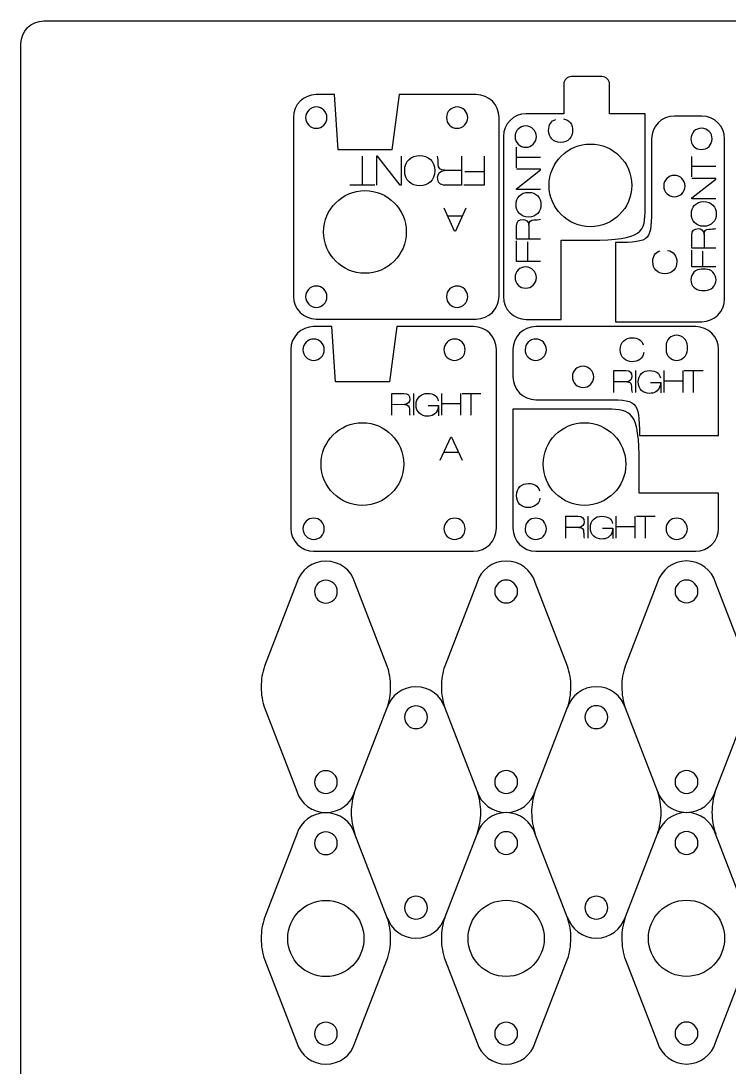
# Model space of a CAD drawing. Header units: millimetres. Extents: x 1 to 244, y 1 to 320.
# Drawn here: x 1.3 to 75.7, y 210.2 to 320 of the extents above; entities that cross this region are included whole.
import ezdxf

# ---------------------------------------------------------------- set-up
doc = ezdxf.new("R2010")
doc.units = ezdxf.units.MM
doc.layers.add('Layer_1', color=7, linetype='CONTINUOUS')

msp = doc.modelspace()

# ---------------------------------------------------------------- linework, layer by layer
at = {"layer": 'Layer_1', "color": 1, "true_color": 0xff0000}
for points in [[(3.684074, 320.010623), (241.132588, 320.010623)], [(1.284057, 3.678172), (1.284057, 317.610606)], [(62.30417, 314.166648), (59.10377, 314.166648)], [(58.303952, 313.36683), (58.303952, 310.266337), (54.35143, 310.266337)], [(63.095239, 310.266337), (63.103988, 310.266619), (63.103988, 313.36683)], [(34.595028, 306.482583), (34.221648, 312.281121), (32.300279, 312.281121)], [(49.097863, 312.281121), (41.022639, 312.281121), (40.25189, 306.482583), (34.595028, 306.482583), (34.595028, 306.482583)], [(29.900261, 309.881668), (29.900261, 291.10881)], [(33.419572, 309.849495), (33.419572, 309.849495)], [(48.217612, 309.849495), (48.217612, 309.849495)], [(51.497317, 291.10881), (51.497317, 309.881668)], [(66.847666, 300.347072), (66.847666, 310.266055), (63.095239, 310.266055), (63.095239, 310.266337)], [(72.789572, 310.027577), (69.917397, 310.027577)], [(51.951694, 307.866601), (51.951694, 291.068735)], [(67.517943, 307.628123), (67.517943, 300.75827), (67.516532, 300.75827)], [(75.189308, 290.829692), (75.189308, 307.627559)], [(54.292163, 306.747026), (54.292163, 306.747026)], [(72.757681, 306.508266), (72.757681, 306.508266)], [(69.912881, 301.54821), (69.912881, 301.54821)], [(41.759239, 297.854203), (41.759239, 297.854203)], [(61.096541, 298.407359), (61.096541, 298.407359)], [(54.35143, 288.669281), (58.036688, 288.669281), (58.036688, 296.995966), (61.096823, 296.995966)], [(63.741246, 296.748739), (63.740963, 288.429957), (72.789572, 288.429957)], [(73.174523, 293.949095), (72.766712, 293.949095)], [(54.292163, 291.948986), (54.292163, 291.948986)], [(72.759374, 291.709379), (73.167186, 291.709379), (73.167186, 291.709379)], [(33.419572, 291.049543), (33.419572, 291.049543)], [(48.217612, 291.049543), (48.217612, 291.049543)], [(34.321272, 282.113251), (33.948174, 287.912643), (32.026806, 287.912643)], [(32.300279, 288.709075), (49.097863, 288.709075)], [(48.82439, 287.912643), (40.749166, 287.912643), (39.978699, 282.113251), (34.321272, 282.113251), (34.321272, 282.113251)], [(72.155701, 287.912643), (55.358117, 287.912643)], [(69.036017, 285.897577), (69.036017, 285.489475)], [(71.275732, 285.482419), (71.275732, 285.889957), (71.275732, 285.889957)], [(29.62707, 285.512335), (29.62707, 266.73976)], [(33.146099, 285.480726), (33.146099, 285.480726)], [(47.944139, 285.481291), (47.944139, 285.481291)], [(51.223843, 266.73976), (51.223843, 285.512335)], [(52.958099, 285.512335), (52.958099, 282.64016)], [(56.477692, 285.480726), (56.477692, 285.480726)], [(66.236654, 276.464856), (74.555154, 276.464856), (74.555154, 285.512335)], [(61.437466, 282.635645), (61.437466, 282.635645)], [(55.357552, 280.240989), (62.227123, 280.238167), (62.227123, 280.239296)], [(52.958099, 279.235996), (52.958099, 266.73976)], [(62.877363, 279.235996), (52.958099, 279.235996), (52.958099, 279.235996)], [(41.485766, 273.485154), (41.485766, 273.485154)], [(64.817077, 273.484871), (64.817077, 273.484871)], [(74.555154, 266.73976), (74.555154, 270.424736), (66.22847, 270.424736), (66.22847, 273.484871)], [(33.146099, 266.680494), (33.146099, 266.680494)], [(47.944139, 266.680494), (47.944139, 266.680494)], [(56.477692, 266.680494), (56.477692, 266.680494)], [(71.275168, 266.680494), (71.275168, 266.680494)], [(32.026806, 264.340025), (48.82439, 264.340025)], [(55.357834, 264.340025), (72.155701, 264.340025)], [(30.256708, 261.045645), (26.864114, 252.258091)], [(39.758566, 252.258091), (36.367383, 261.041411)], [(49.191279, 261.056934), (45.798403, 252.26938)], [(58.693137, 252.26938), (55.301954, 261.052983)], [(68.134317, 261.065965), (64.741441, 252.278129)], [(77.636174, 252.278129), (74.244992, 261.062014)], [(34.511772, 260.09004), (34.511772, 260.09004)], [(53.446343, 260.101047), (53.446343, 260.101047)], [(72.389099, 260.109796), (72.389099, 260.109796)], [(26.901932, 247.813091), (30.256708, 239.134194), (30.256708, 239.134194)], [(36.367383, 239.138427), (39.72611, 247.828331)], [(49.223734, 239.069283), (45.833399, 247.852885)], [(55.302237, 239.149716), (58.660681, 247.83962)], [(68.16649, 239.077749), (64.77559, 247.861634)], [(74.244992, 239.158465), (77.603719, 247.848369)], [(43.976659, 246.901514), (43.976659, 246.901514)], [(62.919414, 246.909698), (62.919414, 246.909698)], [(34.511772, 240.09008), (34.511772, 240.09008)], [(53.446343, 240.101369), (53.446343, 240.101369)], [(72.389099, 240.109836), (72.389099, 240.109836)], [(30.256708, 234.628516), (26.864114, 225.84068), (26.864114, 225.84068)], [(39.758566, 225.84068), (36.367383, 234.624283)], [(45.833399, 225.949618), (49.191561, 234.639805)], [(58.693137, 225.851969), (55.301954, 234.635289)], [(64.775872, 225.958085), (68.134317, 234.647989)], [(77.636174, 225.860154), (74.244992, 234.644038)], [(34.511772, 233.672347), (34.511772, 233.672347)], [(53.446343, 233.683918), (53.446343, 233.683918)], [(72.389099, 233.692385), (72.389099, 233.692385)], [(33.311481, 227.672303), (33.311481, 227.672303)], [(52.246334, 227.683591), (52.246334, 227.683591)], [(71.18909, 227.692058), (71.18909, 227.692058)], [(43.976659, 226.900989), (43.976659, 226.900989)], [(62.919414, 226.909738), (62.919414, 226.909738)], [(26.901932, 221.395963), (30.256708, 212.716783)], [(36.367383, 212.721016), (39.72611, 221.410638)], [(45.836786, 221.406969), (49.191561, 212.728071)], [(55.302237, 212.732587), (58.660681, 221.422209)], [(64.779259, 221.415154), (68.134317, 212.736256)], [(74.244992, 212.740771), (77.603719, 221.430676)], [(34.511772, 213.672105), (34.511772, 213.672105)], [(53.446343, 213.683676), (53.446343, 213.683676)], [(72.389099, 213.692143), (72.389099, 213.692143)]]:
    msp.add_lwpolyline(points, dxfattribs=at)
at = {"layer": 'Layer_1', "color": 5, "true_color": 0x0000ff}
for points in [[(53.347001, 304.593388), (53.347001, 306.751259)], [(37.125714, 305.810895), (37.125714, 302.765152)], [(41.232048, 305.810895), (41.232048, 302.765152), (41.121134, 302.765152), (38.721117, 305.810895), (38.621492, 305.810895), (38.621492, 302.765152)], [(47.567937, 305.810895), (47.567937, 302.765152), (45.891819, 302.765152)], [(49.930137, 305.810895), (49.930137, 302.765152), (47.793432, 302.765152)], [(55.848054, 305.678532), (53.347001, 305.678532)], [(71.75043, 303.625366), (71.75043, 305.783237)], [(45.776672, 304.322172), (45.780906, 304.330357), (47.567937, 304.336001)], [(55.848054, 302.306259), (53.347001, 302.306259), (53.347001, 302.396852), (55.848054, 304.367892), (55.848054, 304.449737), (53.347001, 304.449737)], [(74.251766, 304.71051), (71.75043, 304.71051)], [(49.930137, 304.181061), (47.917046, 304.181061)], [(74.251766, 301.337955), (71.75043, 301.337955), (71.75043, 301.42883), (74.251766, 303.400152), (74.251766, 303.481997), (71.75043, 303.481997)], [(38.446797, 302.765152), (35.81959, 302.765152)], [(43.168374, 302.696855), (43.168374, 302.696855)], [(48.027394, 300.342839), (46.91685, 297.92617), (46.829079, 297.92617), (45.718817, 300.342839)], [(53.291121, 300.715655), (53.291121, 300.715655)], [(46.08627, 299.544432), (47.666432, 299.544432)], [(71.69455, 299.747915), (71.69455, 299.747915)], [(55.848054, 297.102646), (53.347001, 297.102646), (53.347001, 298.479326)], [(54.626032, 298.57387), (54.632523, 298.569919)], [(54.632523, 298.570201), (54.637039, 297.102928)], [(55.848054, 294.762459), (53.347001, 294.762459), (53.347001, 296.917508)], [(54.510039, 294.762459), (54.510039, 296.815908)], [(74.251766, 296.134341), (71.75043, 296.134341), (71.75043, 297.511586)], [(73.029461, 297.605848), (73.035952, 297.602743), (73.040468, 296.134341)], [(74.251766, 294.194628), (71.75043, 294.194628), (71.75043, 295.949203)], [(72.913468, 294.194628), (72.913468, 295.848168)], [(63.556954, 281.003554), (63.556954, 283.301688), (64.82131, 283.301688)], [(65.838721, 283.301688), (65.838721, 281.003554)], [(68.826043, 281.003554), (68.826043, 283.301688)], [(70.795108, 283.301688), (70.795108, 281.003554)], [(70.951741, 283.301688), (72.933506, 283.301688)], [(71.91045, 281.0044), (71.91045, 283.281368)], [(64.907952, 282.126798), (64.90513, 282.120871), (63.556954, 282.116638)], [(67.393483, 282.03056), (68.474394, 282.03056), (68.474394, 280.953036)], [(68.826043, 282.232631), (70.795108, 282.232631)], [(40.225643, 278.604383), (40.225643, 280.901954), (41.490281, 280.901954)], [(42.507974, 280.901671), (42.507974, 278.6041)], [(45.495014, 278.604383), (45.495014, 280.901954)], [(47.464079, 280.901671), (47.464079, 278.6041)], [(47.62043, 280.901671), (49.602194, 280.901671)], [(48.579139, 278.604383), (48.579139, 280.881351)], [(41.576923, 279.727063), (41.574101, 279.721136), (40.225643, 279.716903)], [(44.062454, 279.630543), (45.143366, 279.630543), (45.143366, 278.553018)], [(45.495014, 279.832896), (47.464079, 279.832896)], [(45.324834, 273.899174), (46.435379, 276.31556), (46.523432, 276.31556), (47.633694, 273.899174)], [(47.265959, 274.697863), (45.685797, 274.697863)], [(58.530294, 265.709085), (58.530294, 268.006374), (59.79465, 268.006374)], [(60.812343, 268.006374), (60.812343, 265.709085)], [(63.799383, 265.709085), (63.799383, 268.006374)], [(63.799383, 266.938727), (65.768448, 266.938727)], [(65.768448, 268.006374), (65.768448, 265.709085)], [(65.924799, 268.006374), (67.906846, 268.006374)], [(66.88379, 265.709367), (66.88379, 267.986054)], [(59.881574, 266.832047), (59.87847, 266.825838), (58.530294, 266.821323)], [(62.367106, 266.736091), (63.448017, 266.736091), (63.448017, 265.65772)]]:
    msp.add_lwpolyline(points, dxfattribs=at)
at = {"layer": 'Layer_1', "color": 1, "true_color": 0xff0000}
for points in [[(1.284057, 317.610606), (1.284057, 318.936203), (2.358759, 320.010623), (3.684074, 320.010623)], [(59.10377, 314.166648), (58.66181, 314.166648), (58.303952, 313.80879), (58.303952, 313.36683)], [(63.103988, 313.36683), (63.103988, 313.80879), (62.745283, 314.166648), (62.30417, 314.166648)], [(32.300279, 312.281121), (30.974399, 312.281121), (29.900261, 311.206137), (29.900261, 309.881668)], [(51.497317, 309.881668), (51.497317, 311.206419), (50.423743, 312.281121), (49.097863, 312.281121)], [(32.303666, 310.973868), (31.685034, 310.975279), (31.182114, 310.476028), (31.180139, 309.857679)], [(33.419572, 309.849495), (33.422394, 310.467844), (32.922014, 310.971046), (32.303666, 310.973868)], [(47.101423, 310.97415), (46.48251, 310.976126), (45.980154, 310.476592), (45.977897, 309.857961)], [(48.217612, 309.849495), (48.220434, 310.468408), (47.719772, 310.97161), (47.101423, 310.97415)], [(31.180139, 309.857679), (31.177317, 309.238766), (31.677414, 308.735846), (32.295763, 308.734717)], [(32.295763, 308.734717), (32.914112, 308.731612), (33.417314, 309.231428), (33.419572, 309.849495)], [(45.977897, 309.857961), (45.975074, 309.23933), (46.475454, 308.73641), (47.094086, 308.734717)], [(47.094086, 308.734717), (47.712152, 308.732177), (48.215354, 309.23171), (48.217612, 309.849495)], [(54.35143, 310.266337), (53.025832, 310.266337), (51.951694, 309.192199), (51.951694, 307.866601)], [(69.917397, 310.027577), (68.592928, 310.027577), (67.517943, 308.953439), (67.517943, 307.628123)], [(75.189308, 307.627559), (75.189308, 308.953157), (74.114606, 310.027577), (72.789572, 310.027577)], [(54.300348, 308.986741), (53.681434, 308.988717), (53.178797, 308.488901), (53.176539, 307.870552)], [(55.415972, 307.863497), (55.418794, 308.481564), (54.919543, 308.985048), (54.300348, 308.986741)], [(72.765583, 308.747981), (72.14667, 308.749957), (71.644032, 308.250424), (71.642621, 307.632075)], [(73.882054, 307.624172), (73.884877, 308.242804), (73.384214, 308.745724), (72.765583, 308.747981)], [(53.176539, 307.870552), (53.173717, 307.252203), (53.674379, 306.749001), (54.292163, 306.747026)], [(54.292163, 306.747026), (54.911641, 306.744768), (55.414561, 307.244583), (55.415972, 307.863497)], [(71.642621, 307.632075), (71.639799, 307.013443), (72.139332, 306.509959), (72.757681, 306.508266)], [(72.757681, 306.508266), (73.375748, 306.506008), (73.879232, 307.005823), (73.882054, 307.624172)], [(56.756528, 302.747372), (56.756528, 305.144286), (58.699063, 307.087386), (61.096541, 307.087386)], [(61.096541, 307.087386), (63.493172, 307.087386), (65.436272, 305.144286), (65.436272, 302.747372)], [(69.921066, 303.788208), (69.302152, 303.790466), (68.799514, 303.29065), (68.797821, 302.671737)], [(71.036972, 302.664399), (71.039794, 303.283312), (70.539697, 303.785386), (69.921066, 303.788208)], [(33.07893, 297.854203), (33.07893, 300.250835), (35.022312, 302.193935), (37.419226, 302.193935)], [(37.419226, 302.193935), (39.816421, 302.193652), (41.759239, 300.250552), (41.759239, 297.854203)], [(61.096541, 298.407359), (58.699063, 298.407359), (56.756528, 300.349612), (56.756528, 302.747372)], [(65.436272, 302.747372), (65.436272, 300.349612), (63.493172, 298.407359), (61.096541, 298.407359)], [(68.797821, 302.671737), (68.794999, 302.05367), (69.294532, 301.550186), (69.912881, 301.54821)], [(69.912881, 301.54821), (70.53123, 301.545106), (71.034432, 302.045768), (71.036972, 302.664399)], [(61.096823, 296.995966), (66.624992, 296.995966), (66.847666, 297.837835), (66.847666, 300.347072)], [(67.516532, 300.75827), (67.516532, 296.916379), (67.516532, 296.748739), (63.741246, 296.748739)], [(37.419226, 293.51419), (35.022312, 293.51419), (33.07893, 295.457008), (33.07893, 297.854203)], [(41.759239, 297.854203), (41.759239, 295.457008), (39.816421, 293.51419), (37.419226, 293.51419)], [(54.300348, 294.188137), (53.681434, 294.190959), (53.178797, 293.691143), (53.176539, 293.07223)], [(55.415972, 293.065457), (55.418794, 293.683806), (54.919543, 294.187008), (54.300348, 294.188137)], [(72.766712, 293.949095), (72.148081, 293.951352), (71.644597, 293.452383), (71.643186, 292.833188)], [(74.290712, 292.825003), (74.293534, 293.444199), (73.792872, 293.947683), (73.174523, 293.949095)], [(53.176539, 293.07223), (53.173717, 292.454163), (53.674379, 291.951243), (54.292163, 291.948986)], [(54.292163, 291.948986), (54.911641, 291.94701), (55.414561, 292.447108), (55.415972, 293.065457)], [(71.643186, 292.833188), (71.640363, 292.214275), (72.140461, 291.711355), (72.759374, 291.709379)], [(73.167186, 291.709379), (73.785252, 291.707121), (74.288454, 292.207219), (74.290712, 292.825003)], [(29.900261, 291.10881), (29.900261, 289.783495), (30.974399, 288.709075), (32.300279, 288.709075)], [(32.303666, 292.173635), (31.685034, 292.175892), (31.18155, 291.676923), (31.180139, 291.057728)], [(33.419572, 291.049543), (33.422394, 291.668739), (32.922014, 292.171941), (32.303666, 292.173635)], [(47.101706, 292.173635), (46.483074, 292.175892), (45.97959, 291.676923), (45.978461, 291.057728)], [(48.217612, 291.049543), (48.220434, 291.668739), (47.719772, 292.171941), (47.101706, 292.173635)], [(49.097863, 288.709075), (50.423743, 288.709075), (51.497317, 289.783495), (51.497317, 291.10881)], [(31.180139, 291.057728), (31.177317, 290.438815), (31.677414, 289.936177), (32.296328, 289.933919)], [(32.296328, 289.933919), (32.914112, 289.931661), (33.417314, 290.432041), (33.419572, 291.049543)], [(45.978461, 291.057728), (45.975639, 290.438815), (46.476019, 289.936177), (47.09465, 289.933919)], [(47.09465, 289.933919), (47.712717, 289.931661), (48.215919, 290.432041), (48.217612, 291.049543)], [(51.951694, 291.068735), (51.951694, 289.742855), (53.025832, 288.669281), (54.35143, 288.669281)], [(72.789572, 288.429957), (74.114606, 288.429957), (75.189308, 289.504377), (75.189308, 290.829692)], [(32.026806, 287.912643), (30.700926, 287.912643), (29.62707, 286.837659), (29.62707, 285.512335)], [(51.223843, 285.512335), (51.223843, 286.837659), (50.15027, 287.912643), (48.82439, 287.912643)], [(55.358117, 287.912643), (54.032237, 287.912643), (52.958099, 286.837659), (52.958099, 285.512335)], [(74.555154, 285.512335), (74.555154, 286.837659), (73.481299, 287.912643), (72.155701, 287.912643)], [(70.160108, 287.013483), (69.540912, 287.015741), (69.03771, 286.515643), (69.036017, 285.897577)], [(71.275732, 285.889957), (71.278554, 286.508023), (70.777892, 287.011508), (70.160108, 287.013483)], [(32.030192, 286.604826), (31.411561, 286.606519), (30.908641, 286.106986), (30.906666, 285.488628)], [(33.146099, 285.480726), (33.148921, 286.099366), (32.648541, 286.602568), (32.030192, 286.604826)], [(46.82795, 286.604826), (46.209037, 286.607366), (45.706681, 286.107268), (45.703859, 285.489475)], [(47.944139, 285.481291), (47.946961, 286.099648), (47.446299, 286.60285), (46.82795, 286.604826)], [(55.361503, 286.604826), (54.743154, 286.606519), (54.240517, 286.106986), (54.238259, 285.488628)], [(56.477692, 285.480726), (56.480514, 286.099366), (55.979852, 286.602568), (55.361503, 286.604826)], [(30.906666, 285.488628), (30.903843, 284.869715), (31.403941, 284.366513), (32.02229, 284.365666)], [(32.02229, 284.365666), (32.640639, 284.362844), (33.144123, 284.862659), (33.146099, 285.480726)], [(45.703859, 285.489475), (45.701037, 284.869715), (46.201699, 284.367077), (46.82033, 284.366231)], [(46.82033, 284.366231), (47.438679, 284.363408), (47.941881, 284.862659), (47.944139, 285.481291)], [(54.238259, 285.488628), (54.235437, 284.869715), (54.735534, 284.366513), (55.353883, 284.365666)], [(55.353883, 284.365666), (55.972232, 284.362844), (56.475434, 284.862659), (56.477692, 285.480726)], [(69.036017, 285.489475), (69.033194, 284.871126), (69.532728, 284.367359), (70.151923, 284.366231)], [(70.151923, 284.366231), (70.770837, 284.363408), (71.273474, 284.863506), (71.275732, 285.482419)], [(60.320712, 283.759735), (59.702081, 283.762557), (59.200008, 283.262742), (59.197186, 282.644111)], [(61.437466, 282.635645), (61.440288, 283.254275), (60.939626, 283.757477), (60.320712, 283.759735)], [(52.958099, 282.64016), (52.958099, 281.315974), (54.031954, 280.240989), (55.357552, 280.240989)], [(59.197186, 282.644111), (59.194363, 282.02548), (59.695026, 281.52256), (60.313374, 281.520867)], [(60.313374, 281.520867), (60.932006, 281.518045), (61.434926, 282.01786), (61.437466, 282.635645)], [(62.227123, 280.239296), (66.069297, 280.239296), (66.236654, 280.239296), (66.236654, 276.464856)], [(66.22847, 273.484871), (66.22847, 279.01304), (65.386601, 279.235996), (62.877363, 279.235996)], [(32.805457, 273.485154), (32.805457, 275.88122), (34.748839, 277.824885), (37.145752, 277.824885)], [(37.145752, 277.824885), (39.54323, 277.824885), (41.485766, 275.88122), (41.485766, 273.485154)], [(56.13705, 273.484871), (56.13705, 275.88122), (58.08015, 277.824885), (60.477063, 277.824885)], [(60.477063, 277.824885), (62.874259, 277.824885), (64.817077, 275.88122), (64.817077, 273.484871)], [(37.145752, 269.144858), (34.748839, 269.144858), (32.805457, 271.087958), (32.805457, 273.485154)], [(41.485766, 273.485154), (41.485766, 271.087958), (39.54323, 269.144858), (37.145752, 269.144858)], [(60.477063, 269.144858), (58.08015, 269.144858), (56.13705, 271.087394), (56.13705, 273.484871)], [(64.817077, 273.484871), (64.817077, 271.087394), (62.874259, 269.144858), (60.477063, 269.144858)], [(32.030192, 267.804303), (31.411561, 267.807125), (30.908077, 267.307591), (30.906666, 266.689243)], [(33.146099, 266.680494), (33.148921, 267.300254), (32.648541, 267.803456), (32.030192, 267.804303)], [(46.828232, 267.804303), (46.209601, 267.807125), (45.706117, 267.307591), (45.704423, 266.689243)], [(47.944139, 266.680494), (47.946961, 267.300254), (47.446581, 267.803456), (46.828232, 267.804303)], [(55.361503, 267.804303), (54.743154, 267.807125), (54.23967, 267.307591), (54.238259, 266.688396)], [(56.477692, 266.680494), (56.480514, 267.300254), (55.979852, 267.802609), (55.361503, 267.804303)], [(70.159261, 267.804303), (69.54063, 267.807125), (69.037428, 267.307591), (69.035734, 266.688396)], [(71.275168, 266.680494), (71.27799, 267.300254), (70.77761, 267.802609), (70.159261, 267.804303)], [(29.62707, 266.73976), (29.62707, 265.414727), (30.700926, 264.340025), (32.026806, 264.340025)], [(30.906666, 266.689243), (30.903843, 266.069483), (31.403941, 265.566845), (32.022854, 265.565434)], [(32.022854, 265.565434), (32.640639, 265.562611), (33.144123, 266.062709), (33.146099, 266.680494)], [(45.704423, 266.689243), (45.701601, 266.069483), (46.202263, 265.566845), (46.820894, 265.565434)], [(46.820894, 265.565434), (47.439243, 265.562611), (47.942446, 266.062709), (47.944139, 266.680494)], [(48.82439, 264.340025), (50.15027, 264.340025), (51.223843, 265.414727), (51.223843, 266.73976)], [(52.958099, 266.73976), (52.958099, 265.414163), (54.032519, 264.340025), (55.357834, 264.340025)], [(54.238259, 266.688396), (54.235437, 266.069483), (54.735534, 265.566845), (55.354448, 265.564869)], [(55.354448, 265.564869), (55.972232, 265.562047), (56.475434, 266.062427), (56.477692, 266.680494)], [(69.035734, 266.688396), (69.032912, 266.069483), (69.533292, 265.566845), (70.151923, 265.564869)], [(70.151923, 265.564869), (70.770554, 265.562047), (71.273474, 266.062427), (71.275168, 266.680494)], [(72.155701, 264.340025), (73.481299, 264.340025), (74.555154, 265.414163), (74.555154, 266.73976)], [(33.311481, 263.29044), (31.877228, 263.29044), (30.663108, 262.346689), (30.256708, 261.045645)], [(36.367383, 261.041411), (35.962394, 262.344714), (34.747428, 263.29044), (33.311481, 263.29044)], [(52.246052, 263.301729), (50.811799, 263.301729), (49.597679, 262.357696), (49.191279, 261.056934)], [(55.301954, 261.052983), (54.896683, 262.356003), (53.681999, 263.301729), (52.246052, 263.301729)], [(71.18909, 263.310478), (69.754837, 263.310478), (68.540717, 262.366727), (68.134317, 261.065965)], [(74.244992, 261.062014), (73.840003, 262.364751), (72.625037, 263.310478), (71.18909, 263.310478)], [(33.311763, 261.289485), (32.649388, 261.289485), (32.111754, 260.752698), (32.111754, 260.09004)], [(34.511772, 260.09004), (34.511772, 260.752698), (33.974986, 261.289485), (33.311763, 261.289485)], [(52.246334, 261.300774), (51.583959, 261.300774), (51.046326, 260.763987), (51.046326, 260.101047)], [(53.446343, 260.101047), (53.446343, 260.763987), (52.909557, 261.300774), (52.246334, 261.300774)], [(71.18909, 261.30924), (70.526714, 261.30924), (69.989081, 260.772171), (69.989081, 260.109796)], [(72.389099, 260.109796), (72.389099, 260.772171), (71.852312, 261.30924), (71.18909, 261.30924)], [(32.111754, 260.09004), (32.111754, 259.4271), (32.649388, 258.889749), (33.311763, 258.889749)], [(33.311763, 258.889749), (33.974703, 258.889749), (34.511772, 259.4271), (34.511772, 260.09004)], [(51.046326, 260.101047), (51.046326, 259.438389), (51.583959, 258.90132), (52.246334, 258.90132)], [(52.246334, 258.90132), (52.909557, 258.90132), (53.446343, 259.438389), (53.446343, 260.101047)], [(69.989081, 260.109796), (69.989081, 259.446856), (70.526714, 258.910069), (71.18909, 258.910069)], [(71.18909, 258.910069), (71.852312, 258.910069), (72.389099, 259.447138), (72.389099, 260.109796)], [(26.864114, 252.258091), (26.635232, 251.577371), (26.511901, 250.848109), (26.511901, 250.090343)], [(40.111343, 250.090343), (40.111343, 250.848109), (39.987448, 251.577371), (39.758566, 252.258091)], [(45.798403, 252.26938), (45.569803, 251.588943), (45.44619, 250.85968), (45.44619, 250.101631)], [(59.045914, 250.101631), (59.045914, 250.85968), (58.921737, 251.588943), (58.693137, 252.26938)], [(64.741441, 252.278129), (64.512559, 251.597127), (64.389228, 250.867865), (64.389228, 250.110098)], [(26.511901, 250.090343), (26.511901, 249.291371), (26.649061, 248.524856), (26.901932, 247.813091)], [(42.77665, 250.101631), (41.342961, 250.101631), (40.128559, 249.15788), (39.721877, 247.856836)], [(39.72611, 247.828331), (39.975877, 248.53558), (40.111343, 249.296734), (40.111343, 250.090343)], [(45.833399, 247.852885), (45.427846, 249.155623), (44.212879, 250.101631), (42.77665, 250.101631)], [(45.44619, 250.101631), (45.44619, 249.30266), (45.583632, 248.536427), (45.836503, 247.82438)], [(58.660681, 247.83962), (58.910166, 248.547151), (59.045914, 249.308305), (59.045914, 250.101631)], [(61.719123, 250.109816), (60.285152, 250.109816), (59.07075, 249.166347), (58.664068, 247.86502)], [(64.77559, 247.861634), (64.370037, 249.163807), (63.15507, 250.109816), (61.719123, 250.109816)], [(64.389228, 250.110098), (64.389228, 249.311691), (64.526388, 248.545458), (64.779259, 247.833129)], [(42.777214, 248.100394), (42.114557, 248.100394), (41.576923, 247.563325), (41.576923, 246.901514)], [(43.976659, 246.901514), (43.976659, 247.563325), (43.43959, 248.100394), (42.777214, 248.100394)], [(61.71997, 248.10886), (61.05703, 248.10886), (60.519679, 247.571791), (60.519679, 246.909698)], [(62.919414, 246.909698), (62.919414, 247.571791), (62.382063, 248.10886), (61.71997, 248.10886)], [(41.576923, 246.901514), (41.576923, 246.237727), (42.114557, 245.701223), (42.777214, 245.701223)], [(42.777214, 245.701223), (43.43959, 245.701223), (43.976659, 246.237727), (43.976659, 246.901514)], [(60.519679, 246.909698), (60.519679, 246.245911), (61.05703, 245.709407), (61.71997, 245.709407)], [(61.71997, 245.709407), (62.382063, 245.709407), (62.919414, 246.245911), (62.919414, 246.909698)], [(33.311763, 241.289807), (32.649388, 241.289807), (32.111754, 240.752456), (32.111754, 240.09008)], [(34.511772, 240.09008), (34.511772, 240.752456), (33.974986, 241.289807), (33.311763, 241.289807)], [(52.246334, 241.301378), (51.583959, 241.301378), (51.046326, 240.763745), (51.046326, 240.101369)], [(53.446343, 240.101369), (53.446343, 240.763745), (52.909557, 241.301378), (52.246334, 241.301378)], [(71.18909, 241.309563), (70.526714, 241.309563), (69.989081, 240.772211), (69.989081, 240.109836)], [(72.389099, 240.109836), (72.389099, 240.772211), (71.852312, 241.309563), (71.18909, 241.309563)], [(32.111754, 240.09008), (32.111754, 239.427423), (32.649388, 238.890071), (33.311763, 238.890071)], [(33.311763, 238.890071), (33.974703, 238.890071), (34.511772, 239.427423), (34.511772, 240.09008)], [(51.046326, 240.101369), (51.046326, 239.438711), (51.583959, 238.90136), (52.246334, 238.90136)], [(52.246334, 238.90136), (52.909557, 238.90136), (53.446343, 239.438711), (53.446343, 240.101369)], [(69.989081, 240.109836), (69.989081, 239.44746), (70.526714, 238.909827), (71.18909, 238.909827)], [(71.18909, 238.909827), (71.852312, 238.909827), (72.389099, 239.44746), (72.389099, 240.109836)], [(30.256708, 239.134194), (30.663108, 237.833431), (31.877228, 236.88968), (33.311481, 236.88968)], [(33.311481, 236.88968), (34.747428, 236.88968), (35.962394, 237.835407), (36.367383, 239.138427)], [(36.329566, 239.069283), (36.100683, 238.388563), (35.976788, 237.6593), (35.976788, 236.901534)], [(49.191561, 239.145483), (49.597961, 237.844438), (50.812081, 236.900969), (52.246334, 236.900969)], [(49.577077, 236.901534), (49.577077, 237.6593), (49.452899, 238.388563), (49.223734, 239.069283)], [(52.246334, 236.900969), (53.682281, 236.900969), (54.897248, 237.84726), (55.302237, 239.149716)], [(55.272039, 239.077749), (55.043439, 238.397029), (54.919261, 237.667767), (54.919261, 236.909436)], [(68.134317, 239.154231), (68.540717, 237.853187), (69.754837, 236.909436), (71.18909, 236.909436)], [(68.519832, 236.909436), (68.519832, 237.667767), (68.395654, 238.397029), (68.16649, 239.077749)], [(71.18909, 236.909436), (72.625037, 236.909436), (73.840003, 237.855445), (74.244992, 239.158465)], [(74.214794, 239.086216), (73.985912, 238.404931), (73.862017, 237.675951), (73.862017, 236.917903)], [(33.311481, 236.873029), (31.877228, 236.873029), (30.663108, 235.928996), (30.256708, 234.628516)], [(36.367383, 234.624283), (35.962394, 235.927585), (34.747428, 236.873029), (33.311481, 236.873029)], [(35.976788, 236.901534), (35.976788, 236.102845), (36.114512, 235.336611), (36.367383, 234.624283)], [(52.246052, 236.884318), (50.811799, 236.884318), (49.597679, 235.940285), (49.191279, 234.639805)], [(49.191561, 234.639805), (49.441046, 235.347054), (49.577077, 236.108207), (49.577077, 236.901534)], [(55.301954, 234.635289), (54.896683, 235.938874), (53.681999, 236.884318), (52.246052, 236.884318)], [(54.919261, 236.909436), (54.919261, 236.111029), (55.056986, 235.344514), (55.310139, 234.632749)], [(68.134317, 234.647989), (68.383801, 235.355238), (68.519832, 236.116391), (68.519832, 236.909436)], [(71.18909, 236.89222), (69.754837, 236.89222), (68.540717, 235.948751), (68.134317, 234.647989)], [(74.244992, 234.644038), (73.840003, 235.947058), (72.625037, 236.89222), (71.18909, 236.89222)], [(73.862017, 236.917903), (73.862017, 236.119214), (73.999741, 235.353263), (74.252894, 234.641498)], [(33.311763, 234.871791), (32.649388, 234.871791), (32.111754, 234.335005), (32.111754, 233.672347)], [(34.511772, 233.672347), (34.511772, 234.335005), (33.974986, 234.871791), (33.311763, 234.871791)], [(52.246334, 234.883363), (51.583959, 234.883363), (51.046326, 234.346294), (51.046326, 233.683918)], [(53.446343, 233.683918), (53.446343, 234.346294), (52.909557, 234.883363), (52.246334, 234.883363)], [(71.18909, 234.891829), (70.526714, 234.891829), (69.989081, 234.35476), (69.989081, 233.692385)], [(72.389099, 233.692385), (72.389099, 234.35476), (71.852312, 234.891829), (71.18909, 234.891829)], [(32.111754, 233.672347), (32.111754, 233.009407), (32.649388, 232.472338), (33.311763, 232.472338)], [(33.311763, 232.472338), (33.974703, 232.47262), (34.511772, 233.009407), (34.511772, 233.672347)], [(51.046326, 233.683918), (51.046326, 233.020978), (51.583959, 232.483627), (52.246334, 232.483627)], [(52.246334, 232.483627), (52.909557, 232.483627), (53.446343, 233.020696), (53.446343, 233.683918)], [(69.989081, 233.692385), (69.989081, 233.02888), (70.526714, 232.492376), (71.18909, 232.492376)], [(71.18909, 232.492376), (71.852312, 232.492376), (72.389099, 233.02888), (72.389099, 233.692385)], [(29.311546, 223.672367), (29.311546, 225.88132), (31.102246, 227.672303), (33.311481, 227.672303)], [(33.311481, 227.672303), (35.520434, 227.672303), (37.311134, 225.88132), (37.311134, 223.672367)], [(42.777214, 228.100998), (42.114557, 228.100998), (41.576923, 227.563083), (41.576923, 226.900989)], [(43.976659, 226.900989), (43.976659, 227.563083), (43.43959, 228.100998), (42.777214, 228.100998)], [(48.246117, 223.683656), (48.246117, 225.892609), (50.037099, 227.683591), (52.246334, 227.683591)], [(52.246334, 227.683591), (54.455006, 227.683591), (56.245988, 225.892609), (56.245988, 223.683656)], [(61.71997, 228.109747), (61.05703, 228.109747), (60.519679, 227.572396), (60.519679, 226.909738)], [(62.919414, 226.909738), (62.919414, 227.572396), (62.382063, 228.109747), (61.71997, 228.109747)], [(67.188872, 223.69184), (67.188872, 225.901076), (68.979854, 227.692058), (71.18909, 227.692058)], [(71.18909, 227.692058), (73.397761, 227.692058), (75.188743, 225.901076), (75.188743, 223.69184)], [(41.576923, 226.900989), (41.576923, 226.238331), (42.114557, 225.70098), (42.777214, 225.70098)], [(42.777214, 225.70098), (43.43959, 225.70098), (43.976659, 226.238331), (43.976659, 226.900989)], [(60.519679, 226.909738), (60.519679, 226.246798), (61.05703, 225.709729), (61.71997, 225.709729)], [(61.71997, 225.709729), (62.382063, 225.709729), (62.919414, 226.246798), (62.919414, 226.909738)], [(26.864114, 225.84068), (26.635232, 225.159678), (26.511901, 224.430416), (26.511901, 223.672649)], [(39.721877, 225.945103), (40.128277, 224.644623), (41.342961, 223.700589), (42.77665, 223.700589)], [(40.111343, 223.672649), (40.111343, 224.430416), (39.987448, 225.159678), (39.758566, 225.84068)], [(42.77665, 223.700589), (44.212879, 223.700589), (45.427846, 224.646598), (45.833399, 225.949618)], [(45.798686, 225.851969), (45.570086, 225.170967), (45.446472, 224.441705), (45.446472, 223.683938)], [(58.66435, 225.953851), (59.071032, 224.652807), (60.285434, 223.709338), (61.719406, 223.709338)], [(59.045914, 223.683938), (59.045914, 224.441705), (58.921737, 225.170967), (58.693137, 225.851969)], [(61.719406, 223.709338), (63.155352, 223.709338), (64.370319, 224.655065), (64.775872, 225.958085)], [(64.741441, 225.860154), (64.512559, 225.179716), (64.389228, 224.450454), (64.389228, 223.69184)], [(26.511901, 223.672649), (26.511901, 222.87396), (26.649061, 222.108009), (26.901932, 221.395963)], [(33.311481, 219.672431), (31.102246, 219.672431), (29.311546, 221.463414), (29.311546, 223.672367)], [(37.311134, 223.672367), (37.311134, 221.463414), (35.520434, 219.672431), (33.311481, 219.672431)], [(39.72611, 221.410638), (39.975877, 222.118451), (40.111343, 222.879605), (40.111343, 223.672649)], [(45.446472, 223.683938), (45.446472, 222.885249), (45.583914, 222.118734), (45.836786, 221.406969)], [(52.246334, 219.68372), (50.037099, 219.68372), (48.246117, 221.474703), (48.246117, 223.683656)], [(56.245988, 223.683656), (56.245988, 221.474703), (54.455006, 219.68372), (52.246334, 219.68372)], [(58.660681, 221.422209), (58.910166, 222.12974), (59.045914, 222.890894), (59.045914, 223.683938)], [(64.389228, 223.69184), (64.389228, 222.893716), (64.526388, 222.127483), (64.779259, 221.415154)], [(71.18909, 219.692187), (68.979854, 219.692187), (67.188872, 221.483169), (67.188872, 223.69184)], [(75.188743, 223.69184), (75.188743, 221.483169), (73.397761, 219.692187), (71.18909, 219.692187)], [(33.311763, 214.872114), (32.649388, 214.872114), (32.111754, 214.334763), (32.111754, 213.672105)], [(34.511772, 213.672105), (34.511772, 214.334763), (33.974986, 214.872114), (33.311763, 214.872114)], [(52.246334, 214.883403), (51.583959, 214.883403), (51.046326, 214.346051), (51.046326, 213.683676)], [(53.446343, 213.683676), (53.446343, 214.346051), (52.909557, 214.883403), (52.246334, 214.883403)], [(71.18909, 214.892434), (70.526714, 214.892434), (69.989081, 214.3548), (69.989081, 213.692143)], [(72.389099, 213.692143), (72.389099, 214.3548), (71.852312, 214.892434), (71.18909, 214.892434)], [(32.111754, 213.672105), (32.111754, 213.009447), (32.649388, 212.472378), (33.311763, 212.472378)], [(33.311763, 212.472378), (33.974703, 212.472378), (34.511772, 213.009729), (34.511772, 213.672105)], [(51.046326, 213.683676), (51.046326, 213.020736), (51.583959, 212.483667), (52.246334, 212.483667)], [(52.246334, 212.483667), (52.909557, 212.483667), (53.446343, 213.020736), (53.446343, 213.683676)], [(69.989081, 213.692143), (69.989081, 213.030049), (70.526714, 212.492134), (71.18909, 212.492134)], [(71.18909, 212.492134), (71.852312, 212.492134), (72.389099, 213.029767), (72.389099, 213.692143)], [(30.256708, 212.716783), (30.663108, 211.415456), (31.877228, 210.472269), (33.311481, 210.472269)], [(33.311481, 210.472269), (34.747428, 210.472269), (35.962394, 211.417996), (36.367383, 212.721016)], [(49.191561, 212.728071), (49.597961, 211.427027), (50.812081, 210.483558), (52.246334, 210.483558)], [(52.246334, 210.483558), (53.682281, 210.483558), (54.897248, 211.429567), (55.302237, 212.732587)], [(68.134317, 212.736256), (68.540717, 211.435494), (69.754837, 210.492025), (71.18909, 210.492025)], [(71.18909, 210.492025), (72.625037, 210.492025), (73.840003, 211.437751), (74.244992, 212.740771)]]:
    msp.add_open_spline(points, degree=3, dxfattribs=at)
at = {"layer": 'Layer_1', "color": 5, "true_color": 0x0000ff}
for points in [[(56.705163, 308.51035), (56.705163, 309.082132), (56.938561, 309.535946), (57.463494, 309.664639)], [(58.258797, 309.722212), (58.905368, 309.651092), (59.229923, 309.06915), (59.229923, 308.51035)], [(57.967826, 307.257848), (57.168854, 307.257848), (56.705163, 307.81947), (56.705163, 308.51035)], [(59.229923, 308.51035), (59.229923, 307.81947), (58.766232, 307.257848), (57.967826, 307.257848)], [(41.590188, 304.288023), (41.590188, 305.294428), (42.298001, 305.878628), (43.168374, 305.878628)], [(43.168374, 305.878628), (44.038748, 305.878628), (44.746561, 305.294428), (44.746561, 304.288023)], [(45.106959, 304.970437), (45.106959, 305.081068), (45.098492, 305.686717), (45.038661, 305.810895)], [(43.168374, 302.696855), (42.298001, 302.696855), (41.590188, 303.280772), (41.590188, 304.288023)], [(44.746561, 304.288023), (44.746561, 303.280772), (44.038748, 302.696855), (43.168374, 302.696855)], [(45.051643, 303.596579), (45.051643, 303.886986), (45.247788, 304.292257), (45.776672, 304.322172)], [(45.780906, 304.330357), (45.311852, 304.334308), (45.106959, 304.551901), (45.106959, 304.970437)], [(45.891819, 302.765152), (45.282219, 302.765152), (45.051643, 303.054995), (45.051643, 303.596579)], [(53.291121, 300.715655), (53.291121, 301.430241), (53.771181, 302.012183), (54.59781, 302.012183)], [(54.59781, 302.012183), (55.425003, 302.012183), (55.904217, 301.430241), (55.904217, 300.715655)], [(71.69455, 299.747915), (71.69455, 300.462783), (72.17461, 301.043879), (73.001239, 301.043879)], [(73.001239, 301.043879), (73.82815, 301.043879), (74.307646, 300.462783), (74.307646, 299.747915)], [(54.59781, 299.419408), (53.770899, 299.419408), (53.291121, 300.001068), (53.291121, 300.715655)], [(55.904217, 300.715655), (55.904217, 300.001068), (55.425003, 299.419408), (54.59781, 299.419408)], [(53.347001, 298.479326), (53.347001, 298.979706), (53.585197, 299.169359), (54.030261, 299.169359)], [(54.030261, 299.169359), (54.268174, 299.169359), (54.601761, 299.007928), (54.626032, 298.57387)], [(54.632523, 298.569919), (54.63591, 298.955999), (54.814557, 299.123639), (55.158021, 299.123639)], [(55.158021, 299.123639), (55.249179, 299.123639), (55.746737, 299.130412), (55.848054, 299.179801)], [(73.001239, 298.451668), (72.174328, 298.451668), (71.69455, 299.032763), (71.69455, 299.747915)], [(74.307646, 299.747915), (74.307646, 299.032763), (73.82815, 298.451668), (73.001239, 298.451668)], [(71.75043, 297.511586), (71.75043, 298.011966), (71.988626, 298.200772), (72.43369, 298.200772)], [(72.43369, 298.200772), (72.671603, 298.200772), (73.004908, 298.039906), (73.029461, 297.605848)], [(73.035952, 297.602743), (73.039339, 297.987695), (73.217986, 298.155899), (73.56145, 298.155899)], [(73.56145, 298.155899), (73.652608, 298.155899), (74.150166, 298.162672), (74.251766, 298.212061)], [(67.647766, 294.709401), (67.647766, 295.281466), (67.881446, 295.734997), (68.406097, 295.86369)], [(69.201681, 295.921546), (69.848252, 295.850143), (70.172808, 295.268483), (70.172808, 294.709401)], [(68.910428, 293.457181), (68.111457, 293.457181), (67.647766, 294.019086), (67.647766, 294.709401)], [(70.172808, 294.709401), (70.172808, 294.019368), (69.709117, 293.457181), (68.910428, 293.457181)], [(64.232312, 285.485242), (64.232312, 286.284503), (64.793934, 286.74763), (65.484532, 286.74763)], [(65.484532, 286.74763), (66.056879, 286.74763), (66.510692, 286.514232), (66.639103, 285.989581)], [(65.484532, 284.222862), (64.793934, 284.222862), (64.232312, 284.686271), (64.232312, 285.485242)], [(66.696959, 285.193706), (66.625839, 284.547417), (66.043614, 284.222862), (65.484532, 284.222862)], [(64.82131, 283.301688), (65.28105, 283.301688), (65.455181, 283.082966), (65.455181, 282.673744)], [(65.455181, 282.673744), (65.455181, 282.455023), (65.307297, 282.149376), (64.907952, 282.126798)], [(66.118968, 282.101116), (66.118968, 282.860575), (66.653214, 283.301688), (67.309663, 283.301688)], [(67.309663, 283.301688), (68.027072, 283.301688), (68.35699, 282.983059), (68.44081, 282.538843)], [(64.90513, 282.120871), (65.258754, 282.117767), (65.41313, 281.953231), (65.41313, 281.637707)], [(65.41313, 281.637707), (65.41313, 281.554169), (65.419903, 281.097251), (65.464777, 281.003554)], [(67.309663, 280.901671), (66.653214, 280.901671), (66.118968, 281.341938), (66.118968, 282.101116)], [(68.394526, 281.645891), (68.235352, 281.117854), (67.789159, 280.901671), (67.309663, 280.901671)], [(68.474394, 282.03056), (68.44081, 281.763014), (68.394526, 281.645891), (68.394526, 281.645891)], [(41.490281, 280.901954), (41.950021, 280.901954), (42.124152, 280.683231), (42.124152, 280.274009)], [(42.124152, 280.274009), (42.124152, 280.055287), (41.976268, 279.749923), (41.576923, 279.727063)], [(42.788221, 279.701098), (42.788221, 280.46084), (43.322186, 280.901671), (43.978634, 280.901671)], [(43.978634, 280.901671), (44.696043, 280.901671), (45.025961, 280.583043), (45.109781, 280.138825)], [(41.574101, 279.721136), (41.928008, 279.717749), (42.082383, 279.553778), (42.082383, 279.237971)], [(42.082383, 279.237971), (42.082383, 279.154716), (42.088874, 278.697516), (42.133748, 278.604383)], [(43.978634, 278.501654), (43.322186, 278.501654), (42.788221, 278.94192), (42.788221, 279.701098)], [(45.063497, 279.245874), (44.904323, 278.717836), (44.458412, 278.501654), (43.978634, 278.501654)], [(45.143366, 279.630543), (45.109781, 279.363278), (45.063497, 279.245874), (45.063497, 279.245874)], [(53.325552, 270.179485), (53.325552, 270.978738), (53.887457, 271.442711), (54.578054, 271.442711)], [(54.578054, 271.442711), (55.150119, 271.442711), (55.603932, 271.208749), (55.732343, 270.684098)], [(54.578054, 268.917105), (53.887457, 268.917105), (53.325552, 269.380796), (53.325552, 270.179485)], [(55.790199, 269.888231), (55.719079, 269.241943), (55.137137, 268.917105), (54.578054, 268.917105)], [(59.79465, 268.006374), (60.25439, 268.006374), (60.428521, 267.787934), (60.428521, 267.378994)], [(60.428521, 267.378994), (60.428521, 267.160554), (60.280637, 266.854625), (59.881574, 266.832047)], [(61.092872, 266.806365), (61.092872, 267.566107), (61.626554, 268.006374), (62.283286, 268.006374)], [(62.283286, 268.006374), (63.000694, 268.006374), (63.330612, 267.688027), (63.41415, 267.244374)], [(59.87847, 266.825838), (60.232377, 266.822734), (60.386752, 266.65848), (60.386752, 266.342956)], [(60.386752, 266.342956), (60.386752, 266.259418), (60.393243, 265.8025), (60.438399, 265.709085)], [(62.283286, 265.606638), (61.626554, 265.606638), (61.092872, 266.047469), (61.092872, 266.806365)], [(63.367866, 266.351423), (63.208692, 265.823385), (62.762781, 265.606638), (62.283286, 265.606638)], [(63.448017, 266.736091), (63.41415, 266.468545), (63.367866, 266.351423), (63.367866, 266.351423)]]:
    msp.add_open_spline(points, degree=3, dxfattribs=at)

doc.saveas('drawing.dxf')
